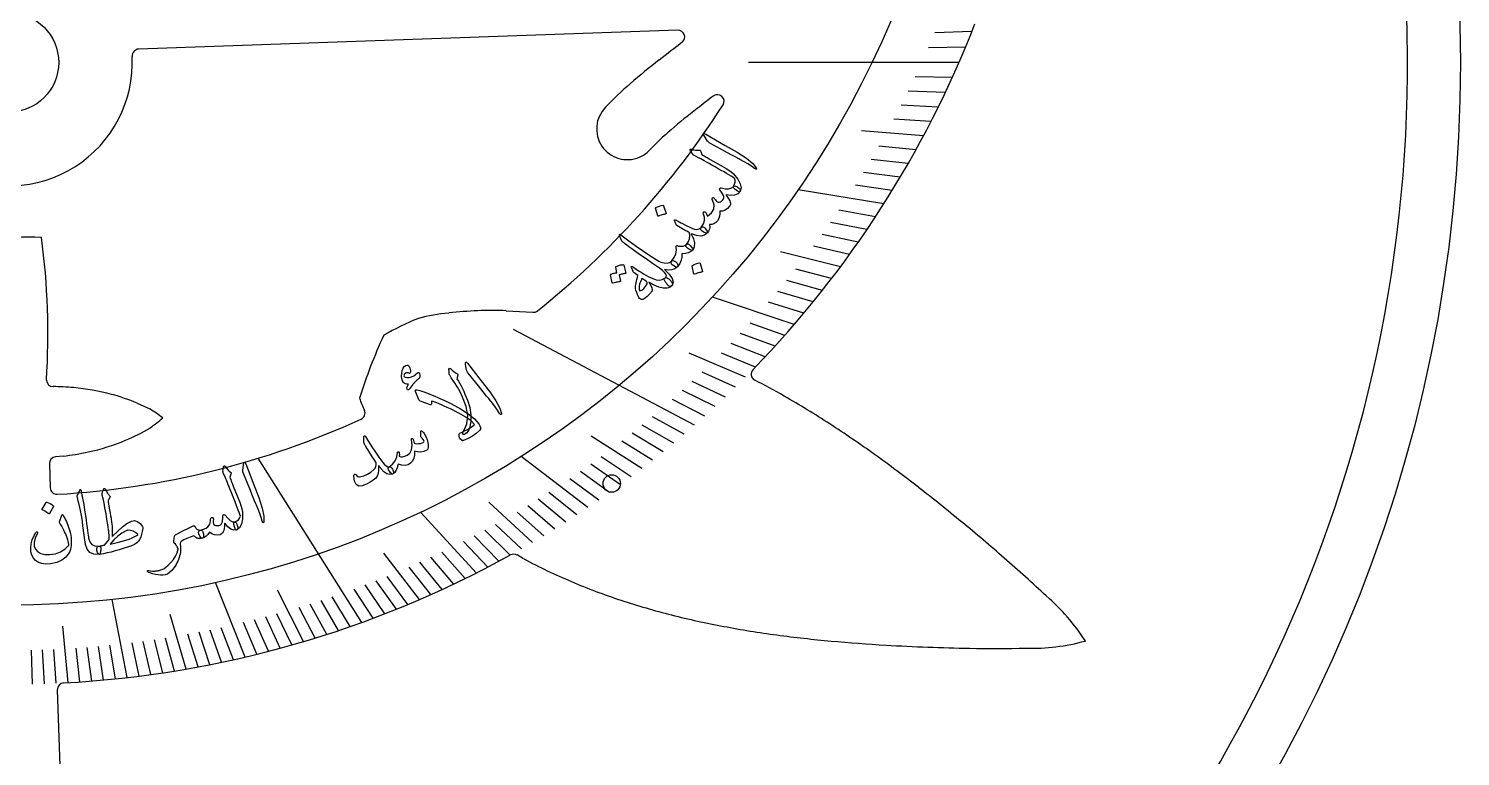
# Model space of a CAD drawing. Header units: millimetres. Extents: x -54 to 54, y -54 to 54.
# Drawn here: x 0.7 to 54, y -25.8 to 1.3 of the extents above; entities that cross this region are included whole.
import ezdxf

# ---------------------------------------------------------------- set-up
doc = ezdxf.new("R2010")
doc.units = ezdxf.units.MM
for name, color, linetype in [('CUT_INNER', 6, 'Continuous'), ('CUT_OUTER', 1, 'Continuous'), ('ENGRAVE', 7, 'Continuous'), ('ENGRAVE_FINE', 8, 'Continuous'), ('TEXT', 5, 'Continuous')]:
    doc.layers.add(name, color=color, linetype=linetype)

msp = doc.modelspace()

# ---------------------------------------------------------------- linework, layer by layer
at = {"layer": 'CUT_INNER'}
for points in [[(24.886, 1.196), (4.825, 0.496)], [(18.504, -9.236), (19.491, -9.296)], [(13.945, -10.145), (13.949, -10.143)], [(4.769, -12.673), (5.238, -12.891), (5.243, -12.893)], [(13.044, -12.491), (13.045, -12.486)], [(2.012, -14.645), (1.733, -14.668)], [(1.504, -14.926), (1.535, -15.826)], [(19.15, -18.465), (18.904, -18.325)], [(40.047, -21.524), (40.043, -21.525)], [(1.798, -23.343), (1.995, -28.998)]]:
    msp.add_lwpolyline(points, dxfattribs=at)
msp.add_circle((0, 0), 1.85, dxfattribs=at)
for centre, radius, start, end in [((0, 0), 52.036, 316.7585, 62.143), ((24.894, 0.947), 0.25, 313.0596, 92), ((0.008, 15.426), 38.56, 315.8656, 338.7194), ((558.164, -690.352), 872.832, 127.645149, 127.71738), ((0, 0), 4.59, 181.3871, 2.7934), ((4.834, 0.246), 0.25, 92.0267, 185.0872), ((40.673, -21.187), 26.914, 127.756, 130.7059), ((31.273, -10.279), 12.514, 130.6482, 136.5035), ((0.006, 15.426), 31.541, 308.5494, 327.3675), ((94.97, -90.943), 113.019, 127.47631, 127.86274), ((26.358, -1.449), 0.25, 327.4805, 127.502), ((23.009, -2.471), 1.145, 135.3328, 293.0309), ((40.743, -21.273), 24.734, 127.747, 130.6373), ((31.591, -10.625), 10.692, 130.5825, 136.603), ((23.005, -2.463), 1.155, 293.0817, 315.0392), ((0.739, -21.192), 14.691, 88.166, 95.8082), ((-25.671, -10.109), 27.121, 356.3815, 7.6298), ((19.605, -20.269), 11.599, 112.1389, 119.1858), ((16.928, -15.674), 6.378, 95.1513, 105.3975), ((16.391, -9.535), 0.216, 95.0043, 99.6343), ((18.003, -23.568), 14.341, 87.9984, 96.5278), ((19.507, -9.046), 0.25, 266.5237, 308.4961), ((31.634, -18.291), 19.474, 155.272, 162.6575), ((27.862, -11.599), 0.25, 135.881, 243.1448), ((1.645, -11.811), 0.25, 182, 269.2166), ((1.681, -19.371), 7.309, 84.3586, 90.3056), ((1.623, -20.512), 8.451, 74.9439, 84.7274), ((19.422, -28.53), 18.668, 59.6994, 63.508), ((1.799, -19.882), 7.797, 67.6087, 74.9971), ((16.67, -11.276), 3.824, 198.5211, 205.9031), ((11.471, -42.809), 35.009, 56.9917, 60.2555), ((0.002, 15.425), 31.543, 273.2675, 294.5395), ((1.581, -18.733), 6.893, 53.0593, 57.9132), ((1.827, -8.797), 5.897, 305.6767, 311.3508), ((12.999, -13.041), 0.25, 294.4336, 22.271), ((1.8, -7.857), 6.698, 292.2797, 301.1679), ((7.181, -49.417), 42.888, 54.3007, 56.9944), ((1.151, -6.336), 8.352, 282.4129, 292.4489), ((1.753, -14.917), 0.25, 94.7834, 182), ((1.069, -5.964), 8.732, 276.1997, 282.4143), ((0.686, -58.466), 54.027, 52.1473, 54.3071), ((1.785, -15.817), 0.25, 182, 273.3398), ((-7.967, -69.619), 68.142, 50.42526, 52.15677), ((-13.739, -76.652), 77.241, 48.90659, 50.44861), ((0.002, 15.425), 38.563, 273.0214, 298.935), ((18.78, -18.543), 0.25, 60.4879, 119.0039), ((29.467, 0.845), 21.893, 241.8861, 247.0392), ((0.682, -60.255), 55.405, 46.8263, 49.0012), ((30.344, 2.919), 24.145, 247.0432, 251.7012), ((31.35, 5.968), 27.355, 251.7053, 255.8308), ((33.736, -25.543), 7.483, 32.4869, 49.5435), ((32.48, 10.449), 31.977, 255.8329, 259.39), ((33.7, 16.959), 38.6, 259.3897, 262.3669), ((34.956, 26.321), 48.046, 262.3644, 264.7846), ((36.129, 39.101), 60.88, 264.77864, 266.70721), ((36.978, 53.637), 75.441, 266.69786, 269.06055), ((36.759, 33.662), 55.465, 268.9485, 271.1197), ((38.052, -14.306), 7.489, 268.4006, 285.4229), ((2.047, -23.334), 0.25, 92.9911, 182)]:
    msp.add_arc(centre, radius, start, end, dxfattribs=at)
at = {"layer": 'CUT_OUTER'}
msp.add_circle((0, 0), 54, dxfattribs=at)
at = {"layer": 'ENGRAVE'}
for points in [[(35.348, 0), (27.518, 0)], [(32.55, -5.26), (29.357, -4.744)], [(29.218, -9.746), (26.174, -8.731)], [(25.509, -13.498), (18.767, -9.93)], [(13.126, -20.836), (9.276, -14.724)], [(21.539, -16.564), (19.063, -14.66)], [(17.391, -18.995), (15.316, -16.729)], [(8.786, -22.124), (7.685, -19.351)], [(4.403, -22.886), (3.844, -19.982)]]:
    msp.add_lwpolyline(points, dxfattribs=at)
for centre, radius in [((0, 15.431), 35.621), ((22.426, -15.666), 0.324)]:
    msp.add_circle(centre, radius, dxfattribs=at)
at = {"layer": 'ENGRAVE_FINE'}
for points in [[(35.827, 1.147), (34.444, 1.102)], [(35.591, 0.569), (34.208, 0.547)], [(35.097, -0.561), (33.714, -0.539)], [(34.575, -1.661), (33.194, -1.594)], [(34.84, -1.115), (33.458, -1.071)], [(34.304, -2.198), (32.925, -2.11)], [(34.027, -2.728), (31.725, -2.544)], [(33.743, -3.25), (32.367, -3.118)], [(33.453, -3.764), (32.08, -3.61)], [(33.158, -4.271), (31.788, -4.094)], [(32.856, -4.769), (31.49, -4.571)], [(32.237, -5.743), (30.88, -5.501)], [(31.92, -6.218), (30.567, -5.955)], [(31.271, -7.146), (29.929, -6.839)], [(31.598, -6.686), (30.25, -6.401)], [(30.94, -7.598), (28.709, -7.05)], [(30.604, -8.043), (29.274, -7.693)], [(29.919, -8.909), (28.604, -8.518)], [(30.263, -8.48), (28.941, -8.109)], [(29.57, -9.332), (28.263, -8.919)], [(28.502, -10.554), (27.22, -10.079)], [(28.862, -10.154), (27.571, -9.7)], [(28.139, -10.947), (26.866, -10.452)], [(27.403, -11.711), (25.311, -10.817)], [(27.773, -11.332), (26.509, -10.817)], [(27.03, -12.082), (25.787, -11.527)], [(26.275, -12.804), (25.055, -12.209)], [(26.654, -12.447), (25.422, -11.871)], [(25.893, -13.154), (24.685, -12.54)], [(25.122, -13.834), (23.938, -13.182)], [(24.341, -14.487), (23.182, -13.797)], [(24.733, -14.164), (23.561, -13.493)], [(23.551, -15.113), (21.662, -13.901)], [(23.947, -14.803), (22.802, -14.095)], [(23.152, -15.416), (22.035, -14.672)], [(22.349, -16.003), (21.261, -15.223)], [(22.752, -15.713), (21.648, -14.951)], [(21.945, -16.287), (20.872, -15.49)], [(19.483, -17.856), (17.854, -16.362)], [(20.31, -17.358), (19.3, -16.494)], [(20.721, -17.099), (19.695, -16.252)], [(21.131, -16.835), (20.088, -16.004)], [(19.897, -17.61), (18.904, -16.73)], [(18.65, -18.329), (17.708, -17.404)], [(19.067, -18.096), (18.108, -17.185)], [(17.812, -18.779), (16.906, -17.824)], [(18.232, -18.557), (17.308, -17.617)], [(15.27, -19.987), (13.95, -18.258)], [(16.122, -19.607), (15.291, -18.597)], [(16.546, -19.409), (15.696, -18.412)], [(16.969, -19.205), (16.1, -18.222)], [(14.843, -20.168), (14.071, -19.119)], [(15.696, -19.8), (14.885, -18.776)], [(10.963, -21.547), (9.991, -19.637)], [(13.556, -20.677), (12.846, -19.593)], [(13.986, -20.513), (13.255, -19.441)], [(14.415, -20.343), (13.663, -19.282)], [(11.83, -21.279), (11.204, -20.152)], [(12.263, -21.137), (11.615, -20.02)], [(12.695, -20.989), (12.026, -19.883)], [(6.599, -22.57), (6.004, -20.535)], [(9.659, -21.909), (9.142, -20.737)], [(10.094, -21.794), (9.555, -20.63)], [(10.529, -21.673), (9.968, -20.518)], [(11.397, -21.416), (10.792, -20.279)], [(2.203, -23.075), (2.002, -20.977)], [(7.037, -22.491), (6.657, -21.276)], [(7.475, -22.407), (7.072, -21.198)], [(7.912, -22.318), (7.486, -21.116)], [(8.35, -22.224), (7.901, -21.029)], [(9.223, -22.019), (8.728, -20.839)], [(1.762, -23.098), (1.666, -21.837)], [(2.643, -23.048), (2.499, -21.791)], [(3.083, -23.015), (2.915, -21.761)], [(3.523, -22.977), (3.332, -21.726)], [(3.963, -22.934), (3.748, -21.686)], [(4.843, -22.833), (4.58, -21.593)], [(5.282, -22.775), (4.995, -21.539)], [(5.721, -22.712), (5.411, -21.48)], [(6.16, -22.643), (5.827, -21.417)], [(0.881, -23.128), (0.833, -21.865)], [(1.322, -23.116), (1.25, -21.854)]]:
    msp.add_lwpolyline(points, dxfattribs=at)
at = {"layer": 'TEXT'}
for points in [[(25.88, -2.746), (25.846, -2.684), (25.842, -2.651), (25.868, -2.647), (25.924, -2.67), (26.65, -3.084), (27.096, -3.338), (27.437, -3.562), (27.673, -3.757), (27.804, -3.924), (27.811, -3.943), (27.812, -3.956), (27.808, -3.964), (27.799, -3.967), (27.787, -3.966), (27.774, -3.962), (27.76, -3.955), (27.744, -3.945), (27.623, -3.861), (27.491, -3.777), (27.348, -3.694), (27.194, -3.611), (27.154, -3.588), (27.046, -3.529), (26.87, -3.432), (26.625, -3.298), (26.081, -3.002), (26.053, -2.985), (26.03, -2.966), (26.01, -2.946), (25.994, -2.925)], [(25.439, -3.415), (25.407, -3.365), (25.382, -3.325), (25.363, -3.296), (25.35, -3.278), (25.343, -3.265), (25.339, -3.254), (25.34, -3.243), (25.345, -3.234), (25.353, -3.225), (25.364, -3.221), (25.378, -3.221), (25.393, -3.225), (25.467, -3.247), (25.539, -3.26), (25.608, -3.264), (25.675, -3.26), (25.695, -3.26), (25.712, -3.268), (25.726, -3.284), (25.736, -3.308), (25.779, -3.428), (25.82, -3.452), (25.86, -3.475), (25.9, -3.498), (25.939, -3.521), (25.977, -3.542), (26.015, -3.564), (26.051, -3.584), (26.088, -3.605), (26.423, -3.792), (26.68, -3.945), (26.86, -4.062), (26.962, -4.146), (27.117, -4.339), (27.21, -4.511), (27.24, -4.663), (27.207, -4.794), (27.205, -4.797), (27.203, -4.8), (27.201, -4.803), (27.199, -4.805), (27.171, -4.81), (27.128, -4.795), (27.07, -4.759), (26.996, -4.702), (26.971, -4.679), (26.956, -4.656), (26.953, -4.634), (26.962, -4.612), (27, -4.532), (27.017, -4.455), (27.015, -4.382), (26.993, -4.312), (26.934, -4.272), (26.865, -4.229), (26.788, -4.181), (26.701, -4.13), (26.605, -4.074), (26.502, -4.015), (26.39, -3.952), (26.269, -3.886), (26.152, -3.819), (26.046, -3.759), (25.952, -3.707), (25.869, -3.661), (25.799, -3.622), (25.741, -3.589), (25.695, -3.563), (25.661, -3.543), (25.486, -3.454), (25.47, -3.444), (25.457, -3.434), (25.446, -3.424), (25.439, -3.415)], [(25.845, -5.648), (25.837, -5.628), (25.833, -5.61), (25.832, -5.593), (25.835, -5.579), (25.841, -5.567), (25.851, -5.558), (25.863, -5.554), (25.878, -5.553), (25.895, -5.556), (25.91, -5.566), (25.924, -5.582), (25.937, -5.604), (25.942, -5.617), (25.948, -5.63), (25.954, -5.643), (25.96, -5.656), (25.967, -5.67), (25.973, -5.684), (25.979, -5.698), (25.984, -5.713), (26.142, -5.595), (26.227, -5.457), (26.236, -5.3), (26.172, -5.125), (26.163, -5.106), (26.159, -5.088), (26.157, -5.073), (26.159, -5.059), (26.165, -5.047), (26.173, -5.038), (26.184, -5.032), (26.199, -5.03), (26.214, -5.032), (26.228, -5.039), (26.242, -5.052), (26.254, -5.069), (26.283, -5.114), (26.309, -5.149), (26.333, -5.174), (26.354, -5.19), (26.39, -5.204), (26.429, -5.203), (26.471, -5.186), (26.515, -5.155), (26.554, -5.115), (26.581, -5.074), (26.595, -5.034), (26.597, -4.993), (26.583, -4.947), (26.553, -4.889), (26.507, -4.82), (26.445, -4.739), (26.437, -4.729), (26.436, -4.718), (26.439, -4.705), (26.448, -4.691), (26.459, -4.678), (26.471, -4.67), (26.484, -4.667), (26.498, -4.669), (26.649, -4.7), (26.777, -4.701), (26.882, -4.67), (26.964, -4.609), (26.983, -4.598), (27.007, -4.596), (27.038, -4.603), (27.075, -4.619), (27.112, -4.639), (27.144, -4.661), (27.17, -4.684), (27.19, -4.709), (27.206, -4.734), (27.215, -4.757), (27.215, -4.776), (27.209, -4.792), (27.113, -4.885), (26.994, -4.938), (26.854, -4.949), (26.692, -4.919), (26.683, -4.918), (26.679, -4.919), (26.678, -4.925), (26.681, -4.933), (26.739, -5.017), (26.783, -5.089), (26.815, -5.149), (26.834, -5.197), (26.841, -5.24), (26.84, -5.28), (26.831, -5.317), (26.813, -5.352), (26.737, -5.438), (26.649, -5.497), (26.552, -5.528), (26.444, -5.532), (26.453, -5.63), (26.442, -5.722), (26.41, -5.808), (26.358, -5.888), (26.295, -5.954), (26.225, -6), (26.15, -6.026), (26.07, -6.032), (26.071, -6.122), (26.058, -6.202), (26.031, -6.274), (25.989, -6.337), (25.959, -6.351), (25.911, -6.341), (25.846, -6.308), (25.764, -6.252), (25.743, -6.229), (25.734, -6.203), (25.738, -6.174), (25.755, -6.141), (25.835, -6.006), (25.877, -5.879), (25.88, -5.76), (25.845, -5.648)], [(24.06, -5.421), (24.06, -5.416), (24.062, -5.41), (24.066, -5.404), (24.072, -5.397), (24.134, -5.367), (24.198, -5.343), (24.263, -5.326), (24.331, -5.315), (24.34, -5.315), (24.346, -5.318), (24.351, -5.323), (24.354, -5.33), (24.45, -5.615), (24.451, -5.623), (24.447, -5.63), (24.439, -5.635), (24.426, -5.638), (24.415, -5.64), (24.397, -5.645), (24.374, -5.651), (24.345, -5.659), (24.309, -5.669), (24.266, -5.682), (24.218, -5.696), (24.162, -5.713), (24.154, -5.715), (24.148, -5.714), (24.144, -5.711), (24.142, -5.705)], [(24.848, -6.064), (24.837, -6.053), (24.824, -6.035), (24.811, -6.008), (24.795, -5.974), (24.782, -5.94), (24.771, -5.912), (24.763, -5.891), (24.758, -5.876), (24.76, -5.858), (24.77, -5.849), (24.788, -5.851), (24.814, -5.863), (24.831, -5.872), (24.851, -5.883), (24.875, -5.896), (24.902, -5.91), (24.932, -5.925), (24.965, -5.943), (25, -5.962), (25.038, -5.984), (25.198, -6.069), (25.329, -6.134), (25.43, -6.179), (25.501, -6.205), (25.573, -6.215), (25.64, -6.208), (25.7, -6.183), (25.755, -6.141), (25.77, -6.128), (25.787, -6.121), (25.805, -6.118), (25.825, -6.12), (25.848, -6.126), (25.869, -6.138), (25.889, -6.156), (25.908, -6.18), (25.953, -6.238), (25.981, -6.283), (25.993, -6.316), (25.989, -6.337), (25.878, -6.423), (25.742, -6.457), (25.581, -6.44), (25.395, -6.37), (25.388, -6.369), (25.384, -6.369), (25.384, -6.371), (25.386, -6.376), (25.468, -6.556), (25.505, -6.716), (25.495, -6.857), (25.439, -6.978), (25.428, -6.988), (25.415, -6.992), (25.398, -6.991), (25.378, -6.984), (25.353, -6.972), (25.322, -6.955), (25.285, -6.933), (25.243, -6.907), (25.206, -6.876), (25.188, -6.844), (25.189, -6.811), (25.209, -6.776), (25.284, -6.666), (25.326, -6.556), (25.337, -6.447), (25.316, -6.338), (25.308, -6.33), (25.289, -6.317), (25.258, -6.3), (25.215, -6.278), (25.188, -6.265), (25.156, -6.247), (25.119, -6.226), (25.075, -6.2), (25.027, -6.171), (24.972, -6.139), (24.913, -6.103), (24.848, -6.064)], [(24.429, -8.177), (24.399, -8.124), (24.383, -8.08), (24.383, -8.046), (24.398, -8.023), (24.427, -7.997), (24.446, -7.974), (24.458, -7.953), (24.46, -7.934), (24.441, -7.877), (24.391, -7.813), (24.312, -7.74), (24.202, -7.658), (23.938, -7.475), (23.704, -7.311), (23.499, -7.167), (23.324, -7.043), (23.178, -6.938), (23.06, -6.854), (22.971, -6.79), (22.911, -6.746), (22.873, -6.716), (22.843, -6.689), (22.82, -6.665), (22.806, -6.645), (22.729, -6.471), (22.718, -6.423), (22.721, -6.397), (22.737, -6.392), (22.765, -6.408), (23.066, -6.633), (23.334, -6.829), (23.569, -6.997), (23.772, -7.137), (23.941, -7.25), (24.077, -7.335), (24.18, -7.394), (24.249, -7.426), (24.379, -7.461), (24.489, -7.468), (24.58, -7.445), (24.651, -7.394), (24.673, -7.378), (24.701, -7.373), (24.735, -7.379), (24.774, -7.396), (24.806, -7.416), (24.833, -7.44), (24.856, -7.469), (24.874, -7.503), (24.885, -7.535), (24.889, -7.562), (24.885, -7.584), (24.875, -7.602), (24.779, -7.679), (24.665, -7.72), (24.533, -7.727), (24.384, -7.699), (24.563, -7.881), (24.672, -8.039), (24.711, -8.173), (24.68, -8.284), (24.664, -8.305), (24.647, -8.32), (24.63, -8.33), (24.612, -8.335), (24.59, -8.334), (24.567, -8.326), (24.544, -8.311), (24.52, -8.289), (24.507, -8.274), (24.495, -8.261), (24.483, -8.247), (24.472, -8.233), (24.46, -8.219), (24.45, -8.205), (24.439, -8.191), (24.429, -8.177)], [(25.209, -6.776), (25.234, -6.761), (25.254, -6.752), (25.269, -6.749), (25.28, -6.751), (25.294, -6.76), (25.308, -6.771), (25.324, -6.786), (25.342, -6.805), (25.394, -6.869), (25.428, -6.919), (25.443, -6.955), (25.439, -6.978), (25.367, -7.039), (25.276, -7.083), (25.166, -7.11), (25.036, -7.118), (25.038, -7.24), (25.012, -7.361), (24.956, -7.483), (24.872, -7.604), (24.859, -7.614), (24.844, -7.617), (24.826, -7.613), (24.805, -7.603), (24.681, -7.526), (24.668, -7.517), (24.656, -7.505), (24.646, -7.488), (24.638, -7.467), (24.635, -7.449), (24.635, -7.431), (24.64, -7.413), (24.648, -7.397), (24.747, -7.252), (24.809, -7.116), (24.834, -6.989), (24.824, -6.872), (24.821, -6.857), (24.822, -6.843), (24.827, -6.83), (24.835, -6.818), (24.846, -6.809), (24.856, -6.806), (24.867, -6.808), (24.878, -6.816), (24.888, -6.824), (24.897, -6.83), (24.906, -6.835), (24.913, -6.838), (25.003, -6.841), (25.082, -6.831), (25.151, -6.81), (25.209, -6.776)], [(22.578, -7.611), (22.578, -7.605), (22.581, -7.6), (22.585, -7.594), (22.592, -7.588), (22.624, -7.574), (22.656, -7.562), (22.689, -7.551), (22.721, -7.542), (22.754, -7.535), (22.787, -7.529), (22.822, -7.525), (22.857, -7.522), (22.866, -7.524), (22.872, -7.527), (22.877, -7.533), (22.881, -7.542), (22.949, -7.837), (22.948, -7.843), (22.944, -7.847), (22.935, -7.851), (22.923, -7.854), (22.913, -7.854), (22.899, -7.856), (22.88, -7.86), (22.855, -7.865), (22.826, -7.872), (22.791, -7.88), (22.75, -7.89), (22.704, -7.901), (22.753, -8.133), (22.753, -8.142), (22.748, -8.148), (22.74, -8.152), (22.726, -8.154), (22.715, -8.156), (22.697, -8.159), (22.673, -8.163), (22.643, -8.169), (22.606, -8.176), (22.562, -8.185), (22.512, -8.195), (22.454, -8.208), (22.447, -8.208), (22.442, -8.206), (22.439, -8.201), (22.438, -8.195), (22.384, -7.904), (22.384, -7.898), (22.387, -7.892), (22.391, -7.886), (22.398, -7.88), (22.425, -7.868), (22.451, -7.857), (22.479, -7.848), (22.506, -7.84), (22.534, -7.834), (22.562, -7.829), (22.591, -7.825), (22.619, -7.823)], [(23.956, -8.044), (24.086, -8.088), (24.203, -8.1), (24.307, -8.078), (24.398, -8.023), (24.425, -8.008), (24.455, -8.006), (24.489, -8.015), (24.527, -8.036), (24.545, -8.049), (24.563, -8.063), (24.581, -8.078), (24.598, -8.094), (24.615, -8.111), (24.63, -8.13), (24.644, -8.149), (24.657, -8.17), (24.677, -8.206), (24.687, -8.237), (24.689, -8.262), (24.683, -8.281), (24.642, -8.323), (24.596, -8.356), (24.544, -8.381), (24.486, -8.397), (24.345, -8.399), (24.185, -8.363), (24.007, -8.289), (23.81, -8.178), (23.878, -8.293), (23.918, -8.388), (23.93, -8.462), (23.915, -8.516), (23.899, -8.538), (23.882, -8.561), (23.863, -8.584), (23.842, -8.607), (23.82, -8.631), (23.795, -8.656), (23.769, -8.682), (23.74, -8.708), (23.686, -8.755), (23.642, -8.788), (23.607, -8.808), (23.583, -8.814), (23.532, -8.813), (23.491, -8.802), (23.459, -8.78), (23.437, -8.748), (23.384, -8.631), (23.346, -8.538), (23.323, -8.468), (23.315, -8.421), (23.313, -8.368), (23.316, -8.313), (23.322, -8.255), (23.331, -8.195), (23.344, -8.133), (23.36, -8.069), (23.38, -8.002), (23.403, -7.932), (23.293, -7.85), (23.28, -7.84), (23.268, -7.83), (23.258, -7.821), (23.248, -7.813), (23.24, -7.805), (23.234, -7.798), (23.229, -7.79), (23.225, -7.783), (23.16, -7.623), (23.154, -7.598), (23.165, -7.589), (23.191, -7.595), (23.233, -7.616), (23.33, -7.685), (23.425, -7.749), (23.518, -7.808), (23.61, -7.864), (23.7, -7.915), (23.788, -7.962), (23.873, -8.005), (23.956, -8.044)], [(25.414, -7.577), (25.414, -7.57), (25.416, -7.564), (25.421, -7.558), (25.428, -7.551), (25.493, -7.519), (25.56, -7.493), (25.629, -7.473), (25.7, -7.461), (25.709, -7.462), (25.716, -7.464), (25.72, -7.469), (25.723, -7.477), (25.805, -7.772), (25.805, -7.781), (25.801, -7.788), (25.792, -7.793), (25.778, -7.796), (25.767, -7.799), (25.748, -7.804), (25.724, -7.811), (25.693, -7.82), (25.656, -7.831), (25.611, -7.844), (25.56, -7.861), (25.501, -7.879), (25.493, -7.881), (25.487, -7.88), (25.483, -7.877), (25.482, -7.871)], [(23.552, -8.033), (23.54, -8.055), (23.528, -8.079), (23.516, -8.103), (23.504, -8.129), (23.493, -8.156), (23.482, -8.185), (23.473, -8.216), (23.465, -8.249), (23.458, -8.281), (23.452, -8.313), (23.449, -8.345), (23.447, -8.377), (23.448, -8.408), (23.452, -8.438), (23.457, -8.468), (23.465, -8.497), (23.546, -8.467), (23.619, -8.413), (23.687, -8.335), (23.747, -8.232), (23.751, -8.21), (23.745, -8.187), (23.73, -8.161), (23.706, -8.133)], [(16.992, -11.242), (16.984, -11.172), (16.993, -11.14), (17.019, -11.146), (17.061, -11.189), (17.575, -11.848), (17.89, -12.253), (18.12, -12.59), (18.264, -12.86), (18.321, -13.065), (18.32, -13.085), (18.317, -13.098), (18.31, -13.104), (18.3, -13.102), (18.29, -13.097), (18.279, -13.089), (18.268, -13.077), (18.257, -13.061), (18.178, -12.937), (18.088, -12.81), (17.988, -12.678), (17.877, -12.543), (17.849, -12.507), (17.771, -12.41), (17.645, -12.254), (17.47, -12.036), (17.08, -11.556), (17.061, -11.529), (17.046, -11.503), (17.035, -11.477), (17.029, -11.451)], [(15.257, -11.758), (15.225, -11.785), (15.195, -11.811), (15.168, -11.835), (15.143, -11.856), (15.12, -11.877), (15.101, -11.895), (15.084, -11.912), (15.071, -11.927), (15.057, -11.943), (15.041, -11.963), (15.023, -11.987), (15.002, -12.014), (14.978, -12.044), (14.952, -12.079), (14.923, -12.118), (14.892, -12.16), (14.878, -12.175), (14.863, -12.183), (14.848, -12.184), (14.832, -12.177), (14.81, -12.151), (14.808, -12.108), (14.826, -12.048), (14.862, -11.971), (14.801, -11.968), (14.75, -11.957), (14.709, -11.937), (14.677, -11.909), (14.639, -11.845), (14.616, -11.765), (14.607, -11.671), (14.612, -11.562), (14.631, -11.457), (14.663, -11.373), (14.709, -11.311), (14.77, -11.271), (14.81, -11.261), (14.845, -11.268), (14.875, -11.291), (14.899, -11.331), (14.918, -11.379), (14.93, -11.425), (14.936, -11.47), (14.936, -11.513), (14.93, -11.546), (14.918, -11.566), (14.901, -11.572), (14.878, -11.564), (14.848, -11.55), (14.819, -11.543), (14.791, -11.544), (14.764, -11.553), (14.738, -11.567), (14.718, -11.586), (14.705, -11.608), (14.698, -11.635), (14.697, -11.664), (14.705, -11.686), (14.72, -11.702), (14.743, -11.711), (14.816, -11.725), (14.895, -11.72), (14.979, -11.699), (15.068, -11.661), (15.075, -11.656), (15.083, -11.651), (15.091, -11.644), (15.1, -11.637), (15.11, -11.629), (15.12, -11.62), (15.131, -11.61), (15.143, -11.6), (15.156, -11.588), (15.167, -11.579), (15.178, -11.569), (15.187, -11.561), (15.195, -11.554), (15.202, -11.548), (15.209, -11.543), (15.214, -11.54), (15.227, -11.535), (15.238, -11.533), (15.249, -11.536), (15.259, -11.542), (15.267, -11.549), (15.274, -11.556), (15.278, -11.564), (15.28, -11.573), (15.284, -11.642), (15.281, -11.695), (15.272, -11.734), (15.257, -11.758)], [(17.136, -13.608), (17.112, -13.674), (17.078, -13.731), (17.033, -13.781), (16.978, -13.822), (16.943, -13.84), (16.915, -13.848), (16.895, -13.848), (16.883, -13.838), (16.878, -13.819), (16.881, -13.793), (16.893, -13.762), (16.914, -13.726), (17.035, -13.441), (17.069, -13.133), (17.017, -12.801), (16.88, -12.447), (16.785, -12.26), (16.683, -12.079), (16.573, -11.902), (16.457, -11.73), (16.423, -11.68), (16.399, -11.639), (16.384, -11.606), (16.379, -11.582), (16.378, -11.548), (16.376, -11.517), (16.374, -11.49), (16.373, -11.467), (16.372, -11.448), (16.371, -11.432), (16.37, -11.421), (16.37, -11.413), (16.372, -11.401), (16.376, -11.392), (16.382, -11.386), (16.389, -11.382), (16.399, -11.38), (16.409, -11.381), (16.416, -11.383), (16.423, -11.389), (16.49, -11.453), (16.549, -11.502), (16.598, -11.536), (16.639, -11.555), (16.668, -11.568), (16.688, -11.587), (16.697, -11.611), (16.695, -11.64), (16.669, -11.772), (16.721, -11.854), (16.772, -11.94), (16.822, -12.032), (16.87, -12.129), (16.918, -12.23), (16.965, -12.337), (17.012, -12.449), (17.057, -12.566), (17.142, -12.84), (17.183, -13.106), (17.181, -13.361), (17.136, -13.608)], [(16.775, -13.794), (16.882, -13.744), (16.978, -13.696), (17.063, -13.651), (17.137, -13.609), (17.199, -13.569), (17.251, -13.533), (17.292, -13.5), (17.322, -13.469), (17.191, -13.334), (16.997, -13.194), (16.742, -13.047), (16.427, -12.893), (16.307, -12.838), (16.197, -12.788), (16.096, -12.743), (16.004, -12.703), (15.921, -12.669), (15.847, -12.64), (15.782, -12.617), (15.726, -12.6), (15.726, -12.702), (15.713, -12.721), (15.696, -12.732), (15.675, -12.734), (15.651, -12.728), (15.331, -12.617), (15.299, -12.601), (15.272, -12.579), (15.25, -12.552), (15.234, -12.52), (15.132, -12.239), (15.126, -12.218), (15.124, -12.202), (15.127, -12.19), (15.134, -12.183), (15.187, -12.179), (15.287, -12.203), (15.434, -12.253), (15.631, -12.331), (15.741, -12.375), (15.848, -12.42), (15.952, -12.465), (16.054, -12.51), (16.154, -12.555), (16.251, -12.6), (16.345, -12.645), (16.436, -12.691), (16.794, -12.885), (17.089, -13.075), (17.318, -13.262), (17.482, -13.448), (17.524, -13.522), (17.543, -13.587), (17.538, -13.643), (17.51, -13.689), (17.385, -13.801), (17.243, -13.901), (17.084, -13.989), (16.91, -14.065), (16.894, -14.071), (16.879, -14.074), (16.867, -14.073), (16.856, -14.069), (16.802, -14.019), (16.766, -13.965), (16.748, -13.907), (16.748, -13.845), (16.752, -13.824), (16.757, -13.809), (16.765, -13.799), (16.775, -13.794)], [(15.328, -13.718), (15.332, -13.71), (15.34, -13.707), (15.353, -13.71), (15.37, -13.719), (15.392, -13.736), (15.418, -13.764), (15.445, -13.804), (15.476, -13.854), (15.508, -13.913), (15.536, -13.973), (15.558, -14.033), (15.575, -14.094), (15.598, -14.218), (15.601, -14.315), (15.584, -14.383), (15.547, -14.423), (15.437, -14.473), (15.323, -14.496), (15.206, -14.493), (15.087, -14.464), (15.086, -14.605), (15.061, -14.727), (15.013, -14.83), (14.942, -14.913), (14.851, -14.968), (14.743, -14.991), (14.618, -14.982), (14.477, -14.941), (14.445, -15.08), (14.4, -15.189), (14.343, -15.269), (14.274, -15.319), (14.254, -15.317), (14.228, -15.299), (14.195, -15.263), (14.154, -15.209), (14.123, -15.153), (14.11, -15.106), (14.118, -15.069), (14.145, -15.041), (14.273, -14.942), (14.369, -14.821), (14.431, -14.678), (14.461, -14.512), (14.462, -14.503), (14.465, -14.496), (14.469, -14.491), (14.475, -14.487), (14.482, -14.484), (14.49, -14.483), (14.497, -14.484), (14.505, -14.487), (14.516, -14.502), (14.523, -14.533), (14.525, -14.581), (14.524, -14.644), (14.577, -14.667), (14.644, -14.67), (14.725, -14.653), (14.819, -14.617), (14.92, -14.538), (14.98, -14.413), (14.998, -14.242), (14.975, -14.026), (14.974, -14.015), (14.975, -14.006), (14.977, -14), (14.982, -13.996), (14.991, -13.992), (15, -13.991), (15.008, -13.991), (15.016, -13.994), (15.023, -14), (15.029, -14.006), (15.034, -14.013), (15.037, -14.021), (15.072, -14.164), (15.123, -14.177), (15.18, -14.183), (15.242, -14.181), (15.309, -14.172), (15.371, -14.156), (15.414, -14.137), (15.439, -14.115), (15.446, -14.089), (15.437, -14.06), (15.414, -14.023), (15.378, -13.979), (15.328, -13.928), (15.322, -13.91), (15.32, -13.868), (15.322, -13.804), (15.328, -13.718)], [(14.145, -15.041), (14.172, -15.042), (14.198, -15.05), (14.222, -15.067), (14.244, -15.092), (14.267, -15.126), (14.284, -15.16), (14.297, -15.194), (14.304, -15.229), (14.306, -15.261), (14.302, -15.287), (14.291, -15.306), (14.274, -15.319), (14.168, -15.336), (14.06, -15.308), (13.951, -15.232), (13.841, -15.11), (13.824, -15.088), (13.809, -15.069), (13.796, -15.053), (13.786, -15.04), (13.778, -15.029), (13.773, -15.022), (13.769, -15.017), (13.768, -15.016), (13.759, -15.009), (13.754, -15.009), (13.751, -15.015), (13.751, -15.027), (13.751, -15.17), (13.734, -15.29), (13.698, -15.387), (13.644, -15.462), (13.553, -15.541), (13.438, -15.615), (13.299, -15.684), (13.136, -15.748), (13.015, -15.76), (12.923, -15.705), (12.861, -15.583), (12.828, -15.394), (12.829, -15.37), (12.833, -15.35), (12.842, -15.335), (12.854, -15.325), (12.87, -15.32), (12.885, -15.322), (12.9, -15.331), (12.915, -15.347), (12.948, -15.381), (12.981, -15.403), (13.013, -15.414), (13.044, -15.414), (13.203, -15.374), (13.345, -15.315), (13.47, -15.239), (13.579, -15.145), (13.621, -15.093), (13.648, -15.034), (13.661, -14.97), (13.66, -14.901), (13.646, -14.874), (13.609, -14.813), (13.55, -14.718), (13.468, -14.589), (13.425, -14.519), (13.386, -14.457), (13.351, -14.4), (13.321, -14.351), (13.296, -14.309), (13.274, -14.274), (13.257, -14.247), (13.244, -14.227), (13.227, -14.196), (13.215, -14.168), (13.208, -14.142), (13.206, -14.118), (13.206, -14.087), (13.207, -14.059), (13.207, -14.032), (13.207, -14.008), (13.207, -13.985), (13.207, -13.965), (13.207, -13.947), (13.206, -13.932), (13.206, -13.919), (13.21, -13.909), (13.216, -13.901), (13.226, -13.897), (13.239, -13.896), (13.25, -13.899), (13.259, -13.905), (13.267, -13.915), (13.357, -14.066), (13.444, -14.207), (13.528, -14.34), (13.608, -14.464), (13.686, -14.579), (13.76, -14.686), (13.831, -14.784), (13.899, -14.874), (13.967, -14.956), (14.031, -15.011), (14.091, -15.039), (14.145, -15.041)], [(8.726, -14.966), (8.739, -14.898), (8.756, -14.869), (8.779, -14.882), (8.808, -14.936), (9.113, -15.714), (9.301, -16.191), (9.426, -16.579), (9.487, -16.88), (9.484, -17.092), (9.477, -17.111), (9.47, -17.122), (9.462, -17.126), (9.453, -17.122), (9.444, -17.114), (9.437, -17.103), (9.43, -17.088), (9.424, -17.07), (9.383, -16.929), (9.333, -16.781), (9.274, -16.626), (9.206, -16.465), (9.189, -16.422), (9.142, -16.308), (9.066, -16.122), (8.96, -15.864), (8.722, -15.293), (8.711, -15.262), (8.704, -15.232), (8.702, -15.204), (8.703, -15.178)], [(7.962, -15.21), (7.97, -15.151), (7.975, -15.105), (7.978, -15.07), (7.98, -15.048), (7.982, -15.034), (7.987, -15.023), (7.994, -15.015), (8.003, -15.01), (8.015, -15.009), (8.027, -15.013), (8.037, -15.021), (8.046, -15.034), (8.091, -15.098), (8.139, -15.153), (8.19, -15.2), (8.244, -15.238), (8.26, -15.251), (8.268, -15.268), (8.269, -15.289), (8.261, -15.314), (8.219, -15.434), (8.236, -15.479), (8.253, -15.522), (8.269, -15.565), (8.286, -15.607), (8.302, -15.648), (8.318, -15.688), (8.333, -15.727), (8.348, -15.766), (8.492, -16.122), (8.597, -16.402), (8.662, -16.607), (8.689, -16.736), (8.689, -16.984), (8.653, -17.176), (8.581, -17.313), (8.473, -17.394), (8.469, -17.395), (8.466, -17.396), (8.463, -17.397), (8.459, -17.398), (8.435, -17.384), (8.411, -17.345), (8.388, -17.28), (8.367, -17.19), (8.361, -17.156), (8.364, -17.129), (8.376, -17.11), (8.396, -17.098), (8.476, -17.06), (8.538, -17.011), (8.583, -16.953), (8.609, -16.884), (8.588, -16.816), (8.562, -16.739), (8.531, -16.654), (8.496, -16.559), (8.457, -16.456), (8.413, -16.345), (8.365, -16.226), (8.313, -16.098), (8.264, -15.973), (8.219, -15.86), (8.179, -15.76), (8.143, -15.672), (8.113, -15.598), (8.088, -15.536), (8.069, -15.486), (8.055, -15.45), (7.975, -15.271), (7.969, -15.252), (7.965, -15.236), (7.963, -15.222), (7.962, -15.21)], [(2.637, -15.914), (2.642, -15.903), (2.648, -15.896), (2.653, -15.892), (2.658, -15.891), (2.666, -15.895), (2.674, -15.908), (2.682, -15.93), (2.689, -15.96), (2.738, -16.211), (2.78, -16.443), (2.816, -16.656), (2.845, -16.85), (2.868, -17.017), (2.889, -17.166), (2.907, -17.298), (2.924, -17.413), (2.938, -17.51), (2.949, -17.59), (2.958, -17.653), (2.964, -17.699), (3.007, -17.834), (3.083, -17.929), (3.192, -17.984), (3.336, -17.998), (3.376, -18.005), (3.403, -18.026), (3.418, -18.062), (3.42, -18.113), (3.412, -18.194), (3.4, -18.253), (3.385, -18.289), (3.366, -18.302), (3.164, -18.296), (3.01, -18.232), (2.905, -18.111), (2.848, -17.934), (2.834, -17.848), (2.821, -17.762), (2.809, -17.676), (2.797, -17.589), (2.785, -17.502), (2.774, -17.415), (2.763, -17.328), (2.752, -17.24), (2.732, -17.073), (2.71, -16.923), (2.688, -16.79), (2.665, -16.673), (2.639, -16.562), (2.611, -16.443), (2.58, -16.317), (2.546, -16.183), (2.541, -16.159), (2.54, -16.137), (2.542, -16.117), (2.549, -16.098)], [(3.527, -15.867), (3.534, -15.857), (3.54, -15.851), (3.545, -15.848), (3.55, -15.847), (3.557, -15.85), (3.563, -15.854), (3.57, -15.862), (3.576, -15.872), (3.602, -15.915), (3.626, -15.955), (3.648, -15.992), (3.67, -16.025), (3.69, -16.055), (3.709, -16.08), (3.728, -16.102), (3.745, -16.119), (3.757, -16.133), (3.763, -16.149), (3.761, -16.167), (3.753, -16.186), (3.698, -16.278), (3.691, -16.294), (3.688, -16.311), (3.687, -16.33), (3.69, -16.351), (3.719, -16.509), (3.744, -16.648), (3.766, -16.768), (3.784, -16.87), (3.798, -16.953), (3.808, -17.018), (3.816, -17.064), (3.82, -17.092), (3.829, -17.174), (3.836, -17.252), (3.841, -17.326), (3.844, -17.397), (3.845, -17.463), (3.845, -17.525), (3.843, -17.583), (3.839, -17.637), (4.047, -17.434), (4.227, -17.274), (4.38, -17.158), (4.507, -17.086), (4.565, -17.063), (4.618, -17.05), (4.666, -17.045), (4.709, -17.05), (4.771, -17.073), (4.834, -17.113), (4.896, -17.171), (4.959, -17.247), (4.97, -17.265), (4.976, -17.288), (4.979, -17.314), (4.977, -17.344), (4.959, -17.452), (4.934, -17.556), (4.902, -17.656), (4.862, -17.752), (4.819, -17.816), (4.754, -17.876), (4.666, -17.931), (4.555, -17.981), (4.405, -18.035), (4.255, -18.086), (4.105, -18.133), (3.956, -18.175), (3.807, -18.214), (3.659, -18.248), (3.512, -18.277), (3.366, -18.302), (3.349, -18.299), (3.332, -18.287), (3.316, -18.265), (3.3, -18.234), (3.285, -18.195), (3.275, -18.157), (3.271, -18.12), (3.272, -18.083), (3.278, -18.051), (3.291, -18.026), (3.31, -18.008), (3.336, -17.998), (3.37, -17.993), (3.403, -17.987), (3.434, -17.981), (3.462, -17.975), (3.489, -17.969), (3.514, -17.964), (3.537, -17.959), (3.559, -17.955), (3.729, -17.752), (3.73, -17.744), (3.73, -17.733), (3.731, -17.72), (3.731, -17.705), (3.73, -17.688), (3.73, -17.668), (3.729, -17.646), (3.728, -17.622), (3.727, -17.595), (3.724, -17.567), (3.722, -17.537), (3.718, -17.505), (3.715, -17.471), (3.711, -17.436), (3.706, -17.4), (3.702, -17.362), (3.697, -17.319), (3.69, -17.267), (3.681, -17.208), (3.67, -17.14), (3.658, -17.064), (3.644, -16.98), (3.628, -16.889), (3.611, -16.791), (3.572, -16.572), (3.54, -16.4), (3.514, -16.273), (3.495, -16.192), (3.481, -16.14), (3.471, -16.101), (3.465, -16.073), (3.464, -16.059), (3.47, -16.03), (3.478, -16.002), (3.485, -15.977), (3.493, -15.953), (3.501, -15.93), (3.509, -15.908), (3.518, -15.887), (3.527, -15.867)], [(1.384, -16.368), (1.388, -16.363), (1.394, -16.361), (1.401, -16.36), (1.41, -16.36), (1.474, -16.384), (1.535, -16.414), (1.593, -16.45), (1.648, -16.491), (1.653, -16.498), (1.656, -16.505), (1.655, -16.511), (1.652, -16.518), (1.511, -16.784), (1.506, -16.79), (1.498, -16.792), (1.489, -16.789), (1.478, -16.782), (1.468, -16.776), (1.453, -16.766), (1.433, -16.753), (1.407, -16.738), (1.375, -16.718), (1.337, -16.696), (1.292, -16.671), (1.242, -16.642), (1.235, -16.637), (1.232, -16.633), (1.232, -16.627), (1.235, -16.622)], [(2.016, -16.845), (2.047, -16.9), (2.078, -16.958), (2.108, -17.019), (2.138, -17.082), (2.166, -17.148), (2.194, -17.218), (2.219, -17.291), (2.244, -17.367), (2.266, -17.444), (2.284, -17.52), (2.298, -17.596), (2.309, -17.671), (2.316, -17.746), (2.319, -17.822), (2.318, -17.897), (2.313, -17.972), (2.301, -18.052), (2.284, -18.126), (2.26, -18.194), (2.229, -18.257), (2.119, -18.403), (1.969, -18.517), (1.778, -18.601), (1.546, -18.652), (1.378, -18.664), (1.229, -18.647), (1.1, -18.604), (0.992, -18.534), (0.91, -18.441), (0.853, -18.332), (0.82, -18.206), (0.811, -18.063), (0.827, -17.911), (0.864, -17.764), (0.922, -17.623), (1.002, -17.487), (1.015, -17.471), (1.027, -17.462), (1.04, -17.46), (1.052, -17.465), (1.063, -17.475), (1.067, -17.49), (1.063, -17.509), (1.051, -17.533), (0.972, -17.704), (0.935, -17.857), (0.94, -17.992), (0.987, -18.109), (1.07, -18.202), (1.185, -18.266), (1.333, -18.301), (1.513, -18.307), (1.73, -18.276), (1.92, -18.209), (2.083, -18.108), (2.22, -17.972), (2.223, -17.967), (2.225, -17.96), (2.225, -17.952), (2.225, -17.941), (2.215, -17.856), (2.19, -17.758), (2.151, -17.648), (2.099, -17.523), (2.07, -17.461), (2.043, -17.403), (2.016, -17.35), (1.991, -17.3), (1.967, -17.256), (1.943, -17.216), (1.921, -17.181), (1.899, -17.151), (1.888, -17.135), (1.882, -17.121), (1.88, -17.107), (1.882, -17.094), (1.966, -16.837), (1.975, -16.822), (1.986, -16.818), (2, -16.826), (2.016, -16.845)], [(7.128, -17.399), (7.243, -17.367), (7.335, -17.326), (7.405, -17.275), (7.452, -17.216), (7.47, -17.174), (7.485, -17.122), (7.497, -17.061), (7.505, -16.991), (7.51, -16.97), (7.516, -16.953), (7.524, -16.94), (7.534, -16.932), (7.547, -16.926), (7.56, -16.924), (7.572, -16.927), (7.583, -16.935), (7.594, -16.947), (7.601, -16.962), (7.605, -16.979), (7.605, -16.999), (7.599, -17.052), (7.598, -17.096), (7.6, -17.131), (7.607, -17.156), (7.626, -17.189), (7.657, -17.213), (7.698, -17.227), (7.751, -17.23), (7.807, -17.224), (7.852, -17.211), (7.887, -17.191), (7.911, -17.164), (7.932, -17.116), (7.946, -17.049), (7.955, -16.965), (7.957, -16.862), (7.958, -16.85), (7.964, -16.839), (7.976, -16.831), (7.993, -16.825), (8.01, -16.823), (8.024, -16.825), (8.036, -16.83), (8.046, -16.84), (8.14, -16.96), (8.23, -17.043), (8.317, -17.089), (8.4, -17.097), (8.419, -17.101), (8.439, -17.117), (8.461, -17.146), (8.483, -17.188), (8.497, -17.222), (8.507, -17.256), (8.511, -17.291), (8.512, -17.324), (8.509, -17.351), (8.502, -17.372), (8.491, -17.386), (8.476, -17.393), (8.363, -17.401), (8.253, -17.363), (8.145, -17.282), (8.04, -17.157), (8.034, -17.15), (8.03, -17.149), (8.026, -17.152), (8.023, -17.161), (8.016, -17.259), (8.005, -17.343), (7.991, -17.411), (7.973, -17.463), (7.952, -17.501), (7.926, -17.531), (7.896, -17.555), (7.86, -17.571), (7.747, -17.59), (7.644, -17.581), (7.549, -17.543), (7.463, -17.478), (7.4, -17.56), (7.334, -17.624), (7.265, -17.67), (7.193, -17.698), (7.173, -17.698), (7.153, -17.688), (7.133, -17.668), (7.113, -17.639), (7.069, -17.545), (7.057, -17.474), (7.077, -17.425), (7.128, -17.399)], [(4.432, -17.405), (4.415, -17.407), (4.398, -17.412), (4.381, -17.417), (4.363, -17.424), (4.206, -17.511), (4.055, -17.622), (3.908, -17.758), (3.765, -17.919), (3.923, -17.885), (4.072, -17.85), (4.212, -17.812), (4.344, -17.773), (4.467, -17.731), (4.581, -17.687), (4.687, -17.64), (4.784, -17.592), (4.793, -17.587), (4.797, -17.581), (4.796, -17.574), (4.791, -17.567), (4.705, -17.489), (4.617, -17.436), (4.526, -17.408), (4.432, -17.405)], [(7.2, -17.697), (7.146, -17.706), (7.097, -17.709), (7.053, -17.707), (7.013, -17.699), (6.994, -17.693), (6.977, -17.685), (6.96, -17.676), (6.944, -17.665), (6.928, -17.652), (6.912, -17.638), (6.896, -17.624), (6.881, -17.608), (6.744, -17.658), (6.62, -17.71), (6.508, -17.764), (6.41, -17.82), (6.39, -17.837), (6.377, -17.857), (6.371, -17.88), (6.373, -17.907), (6.385, -18.016), (6.388, -18.116), (6.383, -18.208), (6.368, -18.292), (6.351, -18.358), (6.33, -18.424), (6.306, -18.489), (6.279, -18.554), (6.249, -18.617), (6.216, -18.679), (6.179, -18.74), (6.139, -18.8), (6.058, -18.904), (5.977, -18.982), (5.895, -19.034), (5.812, -19.061), (5.73, -19.07), (5.643, -19.071), (5.55, -19.063), (5.452, -19.047), (5.404, -19.036), (5.359, -19.025), (5.319, -19.014), (5.283, -19.003), (5.251, -18.992), (5.222, -18.982), (5.197, -18.972), (5.176, -18.962), (5.163, -18.954), (5.154, -18.943), (5.151, -18.931), (5.152, -18.918), (5.157, -18.906), (5.167, -18.899), (5.181, -18.898), (5.199, -18.901), (5.271, -18.914), (5.336, -18.922), (5.393, -18.924), (5.443, -18.921), (5.468, -18.919), (5.495, -18.915), (5.524, -18.91), (5.553, -18.904), (5.585, -18.896), (5.617, -18.888), (5.651, -18.879), (5.686, -18.868), (5.759, -18.835), (5.84, -18.78), (5.93, -18.703), (6.028, -18.603), (6.122, -18.488), (6.198, -18.367), (6.256, -18.239), (6.298, -18.105), (6.299, -18.099), (6.299, -18.094), (6.297, -18.089), (6.294, -18.085), (6.262, -18.023), (6.228, -17.969), (6.191, -17.922), (6.15, -17.883), (6.136, -17.856), (6.134, -17.803), (6.144, -17.727), (6.165, -17.625), (6.174, -17.604), (6.185, -17.587), (6.201, -17.572), (6.22, -17.559), (6.303, -17.515), (6.385, -17.471), (6.466, -17.43), (6.545, -17.389), (6.625, -17.35), (6.703, -17.312), (6.782, -17.276), (6.86, -17.241), (6.879, -17.235), (6.896, -17.235), (6.909, -17.243), (6.919, -17.257), (6.933, -17.29), (6.95, -17.32), (6.969, -17.345), (6.991, -17.366), (7.018, -17.381), (7.05, -17.392), (7.089, -17.397), (7.135, -17.398), (7.158, -17.402), (7.179, -17.415), (7.197, -17.437), (7.213, -17.468), (7.226, -17.503), (7.234, -17.54), (7.239, -17.577), (7.239, -17.615), (7.234, -17.648), (7.226, -17.673), (7.215, -17.689), (7.2, -17.697)]]:
    msp.add_lwpolyline(points, close=True, dxfattribs=at)

doc.saveas('drawing.dxf')
